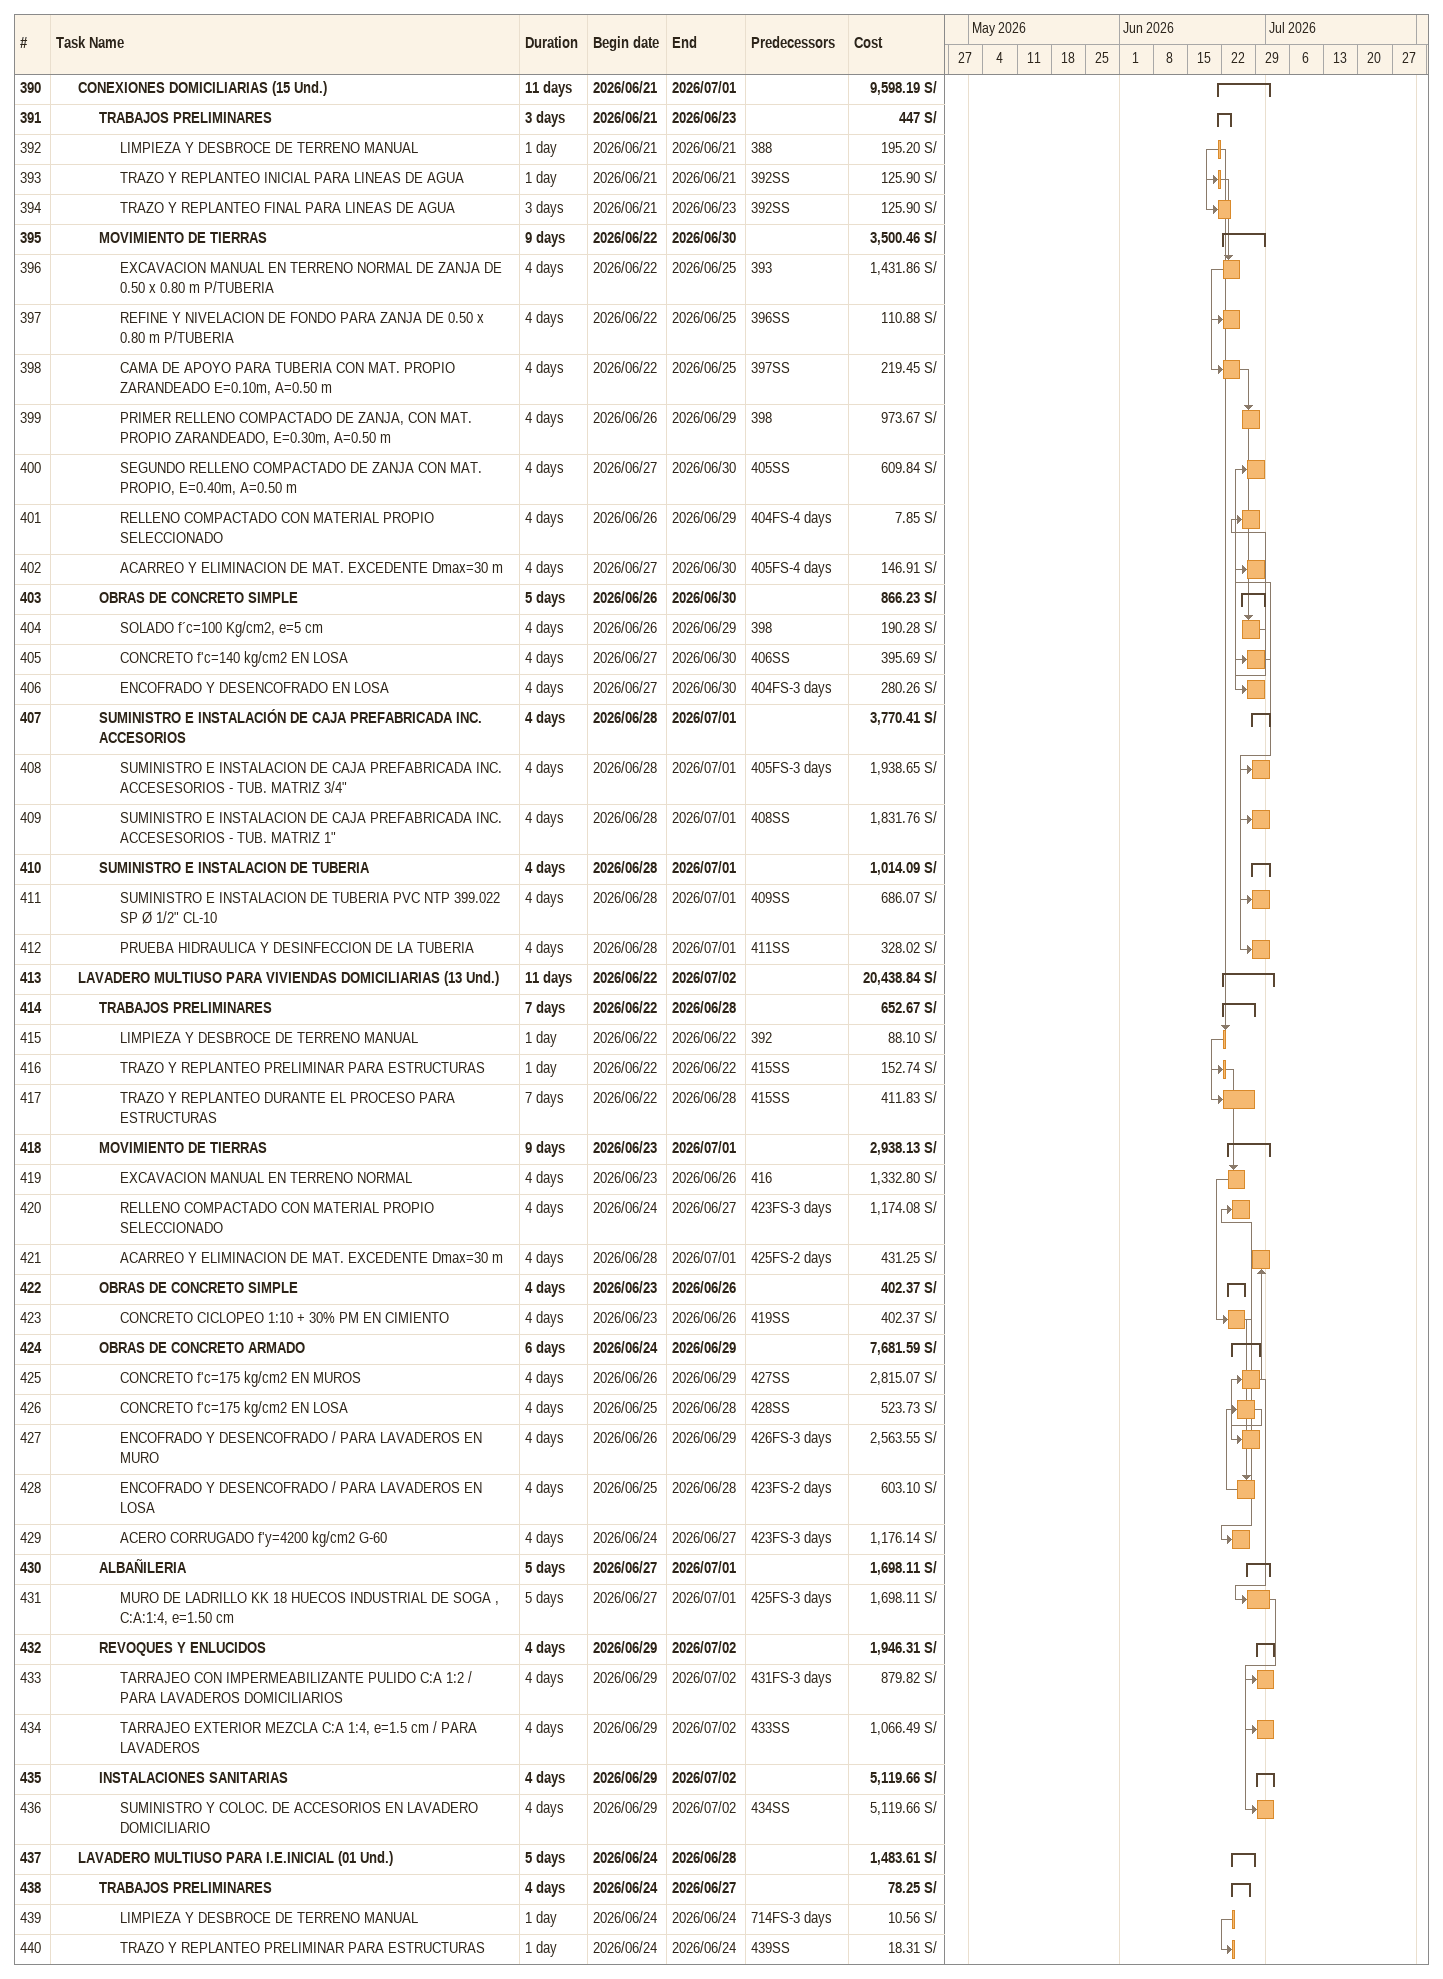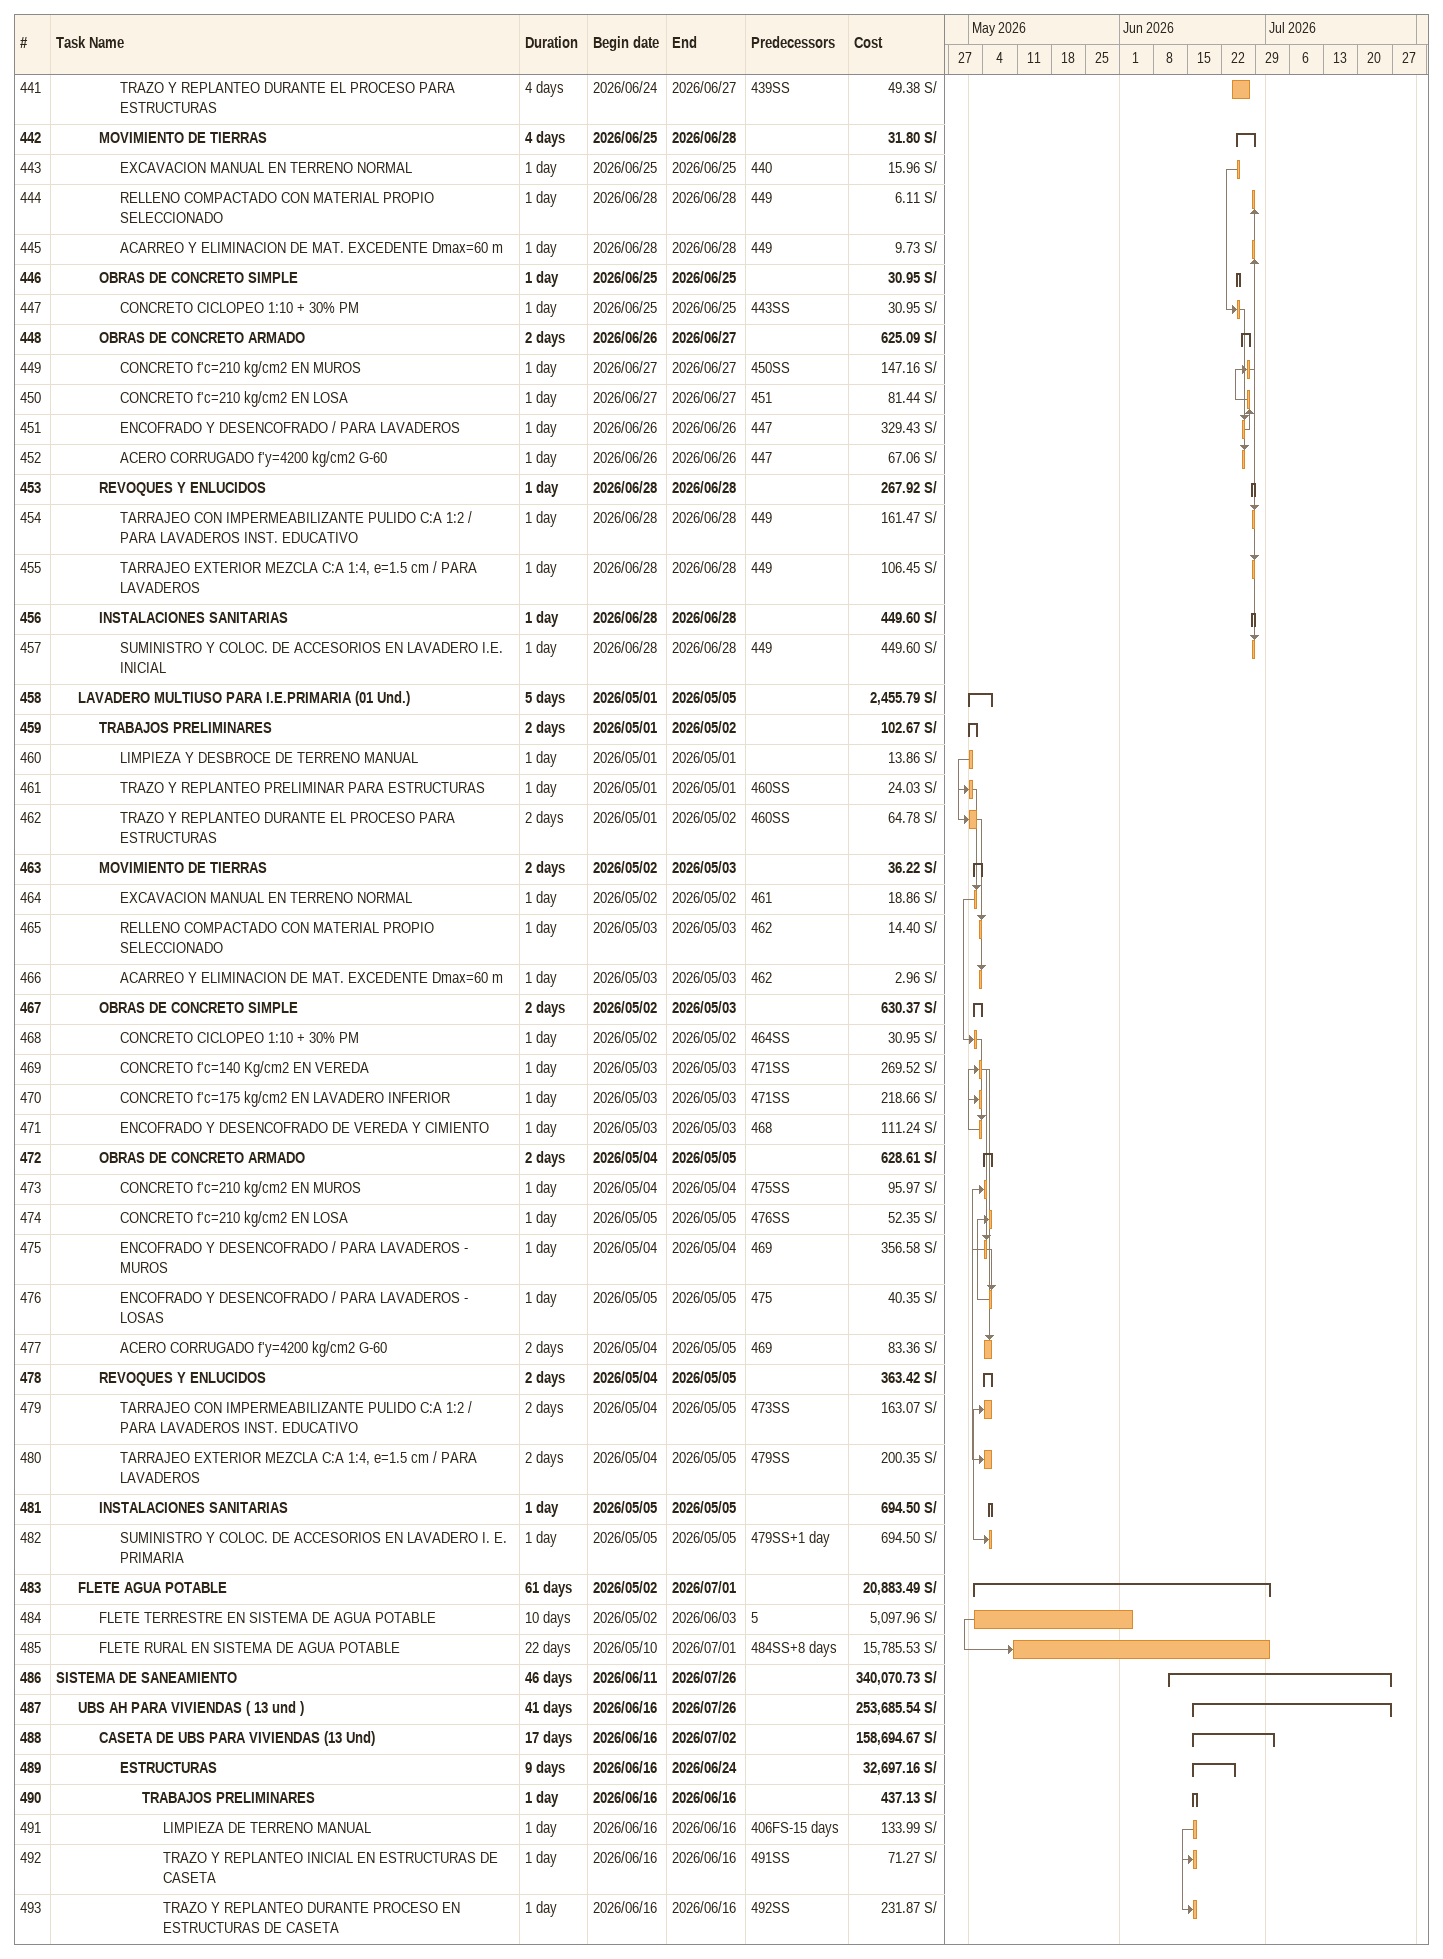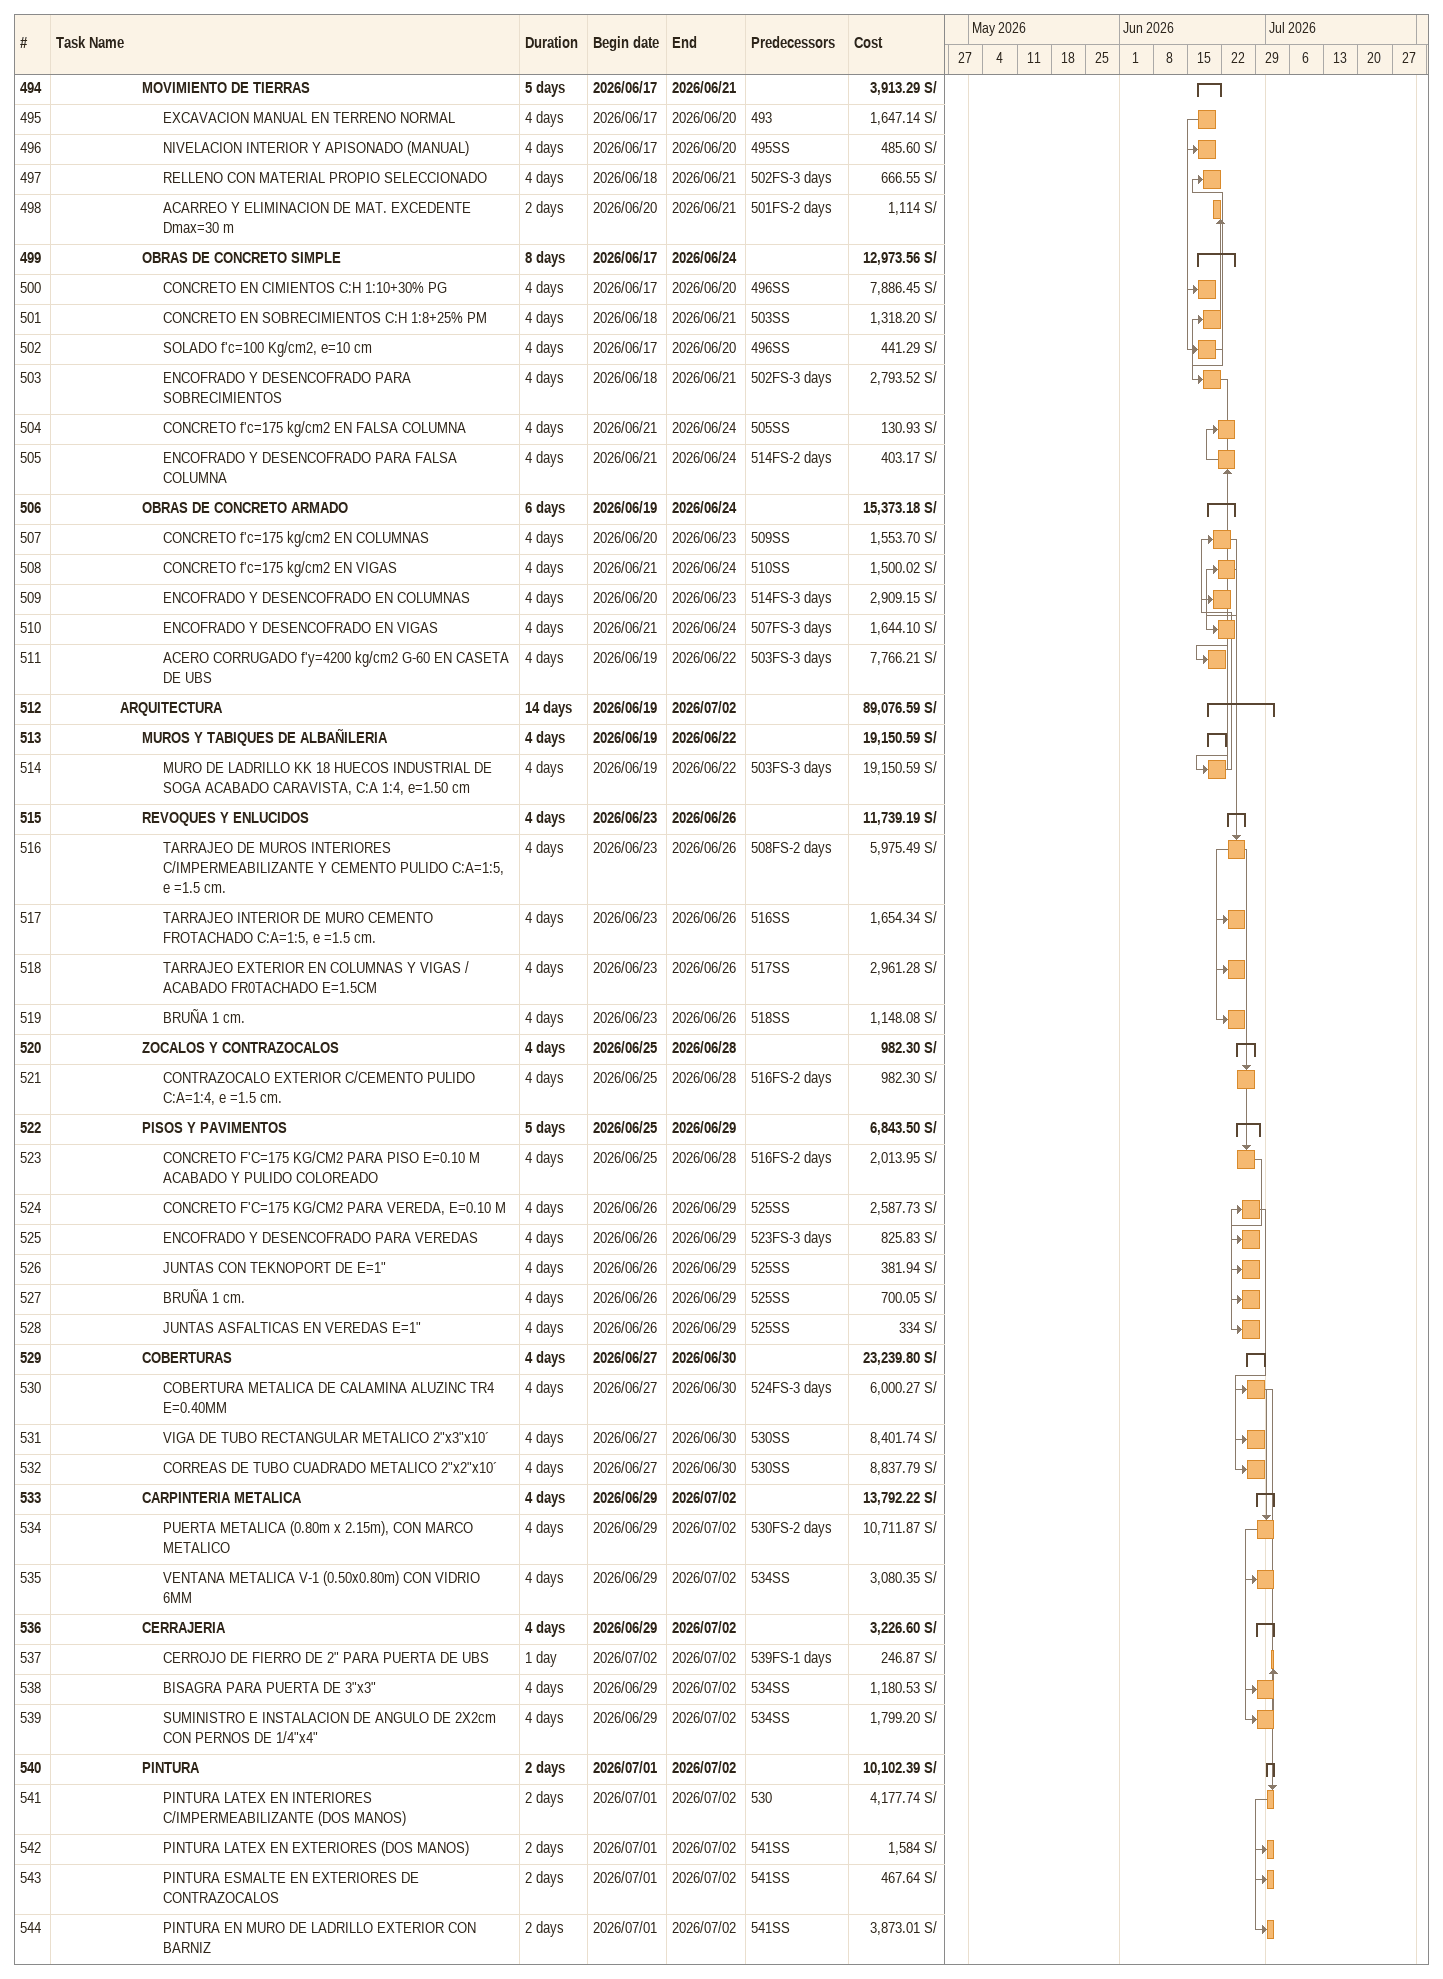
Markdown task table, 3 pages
| ID | Level | Task | Duration | Start | Finish | Predecessors | Cost (S/) |
|---|---|---|---|---|---|---|---|
| 390 | 2 | **CONEXIONES DOMICILIARIAS (15 Und.)** | 11d | 2026-06-21 | 2026-07-01 |  | 9598.19 |
| 391 | 3 | **TRABAJOS PRELIMINARES** | 3d | 2026-06-21 | 2026-06-23 |  | 447 |
| 392 | 4 | LIMPIEZA Y DESBROCE DE TERRENO MANUAL | 1d | 2026-06-21 | 2026-06-21 | 388 | 195.20 |
| 393 | 4 | TRAZO Y REPLANTEO INICIAL PARA LINEAS DE AGUA | 1d | 2026-06-21 | 2026-06-21 | 392SS | 125.90 |
| 394 | 4 | TRAZO Y REPLANTEO FINAL PARA LINEAS DE AGUA | 3d | 2026-06-21 | 2026-06-23 | 392SS | 125.90 |
| 395 | 3 | **MOVIMIENTO DE TIERRAS** | 9d | 2026-06-22 | 2026-06-30 |  | 3500.46 |
| 396 | 4 | EXCAVACION MANUAL EN TERRENO NORMAL DE ZANJA DE 0.50 x 0.80 m P/TUBERIA | 4d | 2026-06-22 | 2026-06-25 | 393 | 1431.86 |
| 397 | 4 | REFINE Y NIVELACION DE FONDO PARA ZANJA DE 0.50 x 0.80 m P/TUBERIA | 4d | 2026-06-22 | 2026-06-25 | 396SS | 110.88 |
| 398 | 4 | CAMA DE APOYO PARA TUBERIA CON MAT. PROPIO ZARANDEADO E=0.10m, A=0.50 m | 4d | 2026-06-22 | 2026-06-25 | 397SS | 219.45 |
| 399 | 4 | PRIMER RELLENO COMPACTADO DE ZANJA, CON MAT. PROPIO ZARANDEADO, E=0.30m, A=0.50 m | 4d | 2026-06-26 | 2026-06-29 | 398 | 973.67 |
| 400 | 4 | SEGUNDO RELLENO COMPACTADO DE ZANJA CON MAT. PROPIO, E=0.40m, A=0.50 m | 4d | 2026-06-27 | 2026-06-30 | 405SS | 609.84 |
| 401 | 4 | RELLENO COMPACTADO CON MATERIAL PROPIO SELECCIONADO | 4d | 2026-06-26 | 2026-06-29 | 404FS-4d | 7.85 |
| 402 | 4 | ACARREO Y ELIMINACION DE MAT. EXCEDENTE Dmax=30 m | 4d | 2026-06-27 | 2026-06-30 | 405FS-4d | 146.91 |
| 403 | 3 | **OBRAS DE CONCRETO SIMPLE** | 5d | 2026-06-26 | 2026-06-30 |  | 866.23 |
| 404 | 4 | SOLADO f´c=100 Kg/cm2, e=5 cm | 4d | 2026-06-26 | 2026-06-29 | 398 | 190.28 |
| 405 | 4 | CONCRETO f'c=140 kg/cm2 EN LOSA | 4d | 2026-06-27 | 2026-06-30 | 406SS | 395.69 |
| 406 | 4 | ENCOFRADO Y DESENCOFRADO EN LOSA | 4d | 2026-06-27 | 2026-06-30 | 404FS-3d | 280.26 |
| 407 | 3 | **SUMINISTRO E INSTALACIÓN DE CAJA PREFABRICADA INC. ACCESORIOS** | 4d | 2026-06-28 | 2026-07-01 |  | 3770.41 |
| 408 | 4 | SUMINISTRO E INSTALACION DE CAJA PREFABRICADA INC. ACCESESORIOS - TUB. MATRIZ 3/4" | 4d | 2026-06-28 | 2026-07-01 | 405FS-3d | 1938.65 |
| 409 | 4 | SUMINISTRO E INSTALACION DE CAJA PREFABRICADA INC. ACCESESORIOS - TUB. MATRIZ 1" | 4d | 2026-06-28 | 2026-07-01 | 408SS | 1831.76 |
| 410 | 3 | **SUMINISTRO E INSTALACION DE TUBERIA** | 4d | 2026-06-28 | 2026-07-01 |  | 1014.09 |
| 411 | 4 | SUMINISTRO E INSTALACION DE TUBERIA PVC NTP 399.022 SP Ø 1/2" CL-10 | 4d | 2026-06-28 | 2026-07-01 | 409SS | 686.07 |
| 412 | 4 | PRUEBA HIDRAULICA Y DESINFECCION DE LA TUBERIA | 4d | 2026-06-28 | 2026-07-01 | 411SS | 328.02 |
| 413 | 2 | **LAVADERO MULTIUSO PARA VIVIENDAS DOMICILIARIAS (13 Und.)** | 11d | 2026-06-22 | 2026-07-02 |  | 20438.84 |
| 414 | 3 | **TRABAJOS PRELIMINARES** | 7d | 2026-06-22 | 2026-06-28 |  | 652.67 |
| 415 | 4 | LIMPIEZA Y DESBROCE DE TERRENO MANUAL | 1d | 2026-06-22 | 2026-06-22 | 392 | 88.10 |
| 416 | 4 | TRAZO Y REPLANTEO PRELIMINAR PARA ESTRUCTURAS | 1d | 2026-06-22 | 2026-06-22 | 415SS | 152.74 |
| 417 | 4 | TRAZO Y REPLANTEO DURANTE EL PROCESO PARA ESTRUCTURAS | 7d | 2026-06-22 | 2026-06-28 | 415SS | 411.83 |
| 418 | 3 | **MOVIMIENTO DE TIERRAS** | 9d | 2026-06-23 | 2026-07-01 |  | 2938.13 |
| 419 | 4 | EXCAVACION MANUAL EN TERRENO NORMAL | 4d | 2026-06-23 | 2026-06-26 | 416 | 1332.80 |
| 420 | 4 | RELLENO COMPACTADO CON MATERIAL PROPIO SELECCIONADO | 4d | 2026-06-24 | 2026-06-27 | 423FS-3d | 1174.08 |
| 421 | 4 | ACARREO Y ELIMINACION DE MAT. EXCEDENTE Dmax=30 m | 4d | 2026-06-28 | 2026-07-01 | 425FS-2d | 431.25 |
| 422 | 3 | **OBRAS DE CONCRETO SIMPLE** | 4d | 2026-06-23 | 2026-06-26 |  | 402.37 |
| 423 | 4 | CONCRETO CICLOPEO 1:10 + 30% PM EN CIMIENTO | 4d | 2026-06-23 | 2026-06-26 | 419SS | 402.37 |
| 424 | 3 | **OBRAS DE CONCRETO ARMADO** | 6d | 2026-06-24 | 2026-06-29 |  | 7681.59 |
| 425 | 4 | CONCRETO f'c=175 kg/cm2 EN MUROS | 4d | 2026-06-26 | 2026-06-29 | 427SS | 2815.07 |
| 426 | 4 | CONCRETO f'c=175 kg/cm2 EN LOSA | 4d | 2026-06-25 | 2026-06-28 | 428SS | 523.73 |
| 427 | 4 | ENCOFRADO Y DESENCOFRADO / PARA LAVADEROS EN MURO | 4d | 2026-06-26 | 2026-06-29 | 426FS-3d | 2563.55 |
| 428 | 4 | ENCOFRADO Y DESENCOFRADO / PARA LAVADEROS EN LOSA | 4d | 2026-06-25 | 2026-06-28 | 423FS-2d | 603.10 |
| 429 | 4 | ACERO CORRUGADO f'y=4200 kg/cm2 G-60 | 4d | 2026-06-24 | 2026-06-27 | 423FS-3d | 1176.14 |
| 430 | 3 | **ALBAÑILERIA** | 5d | 2026-06-27 | 2026-07-01 |  | 1698.11 |
| 431 | 4 | MURO DE LADRILLO KK 18 HUECOS INDUSTRIAL DE SOGA , C:A:1:4, e=1.50 cm | 5d | 2026-06-27 | 2026-07-01 | 425FS-3d | 1698.11 |
| 432 | 3 | **REVOQUES Y ENLUCIDOS** | 4d | 2026-06-29 | 2026-07-02 |  | 1946.31 |
| 433 | 4 | TARRAJEO CON IMPERMEABILIZANTE PULIDO C:A 1:2 / PARA LAVADEROS DOMICILIARIOS | 4d | 2026-06-29 | 2026-07-02 | 431FS-3d | 879.82 |
| 434 | 4 | TARRAJEO EXTERIOR MEZCLA C:A 1:4, e=1.5 cm / PARA LAVADEROS | 4d | 2026-06-29 | 2026-07-02 | 433SS | 1066.49 |
| 435 | 3 | **INSTALACIONES SANITARIAS** | 4d | 2026-06-29 | 2026-07-02 |  | 5119.66 |
| 436 | 4 | SUMINISTRO Y COLOC. DE ACCESORIOS EN LAVADERO DOMICILIARIO | 4d | 2026-06-29 | 2026-07-02 | 434SS | 5119.66 |
| 437 | 2 | **LAVADERO MULTIUSO PARA I.E.INICIAL (01 Und.)** | 5d | 2026-06-24 | 2026-06-28 |  | 1483.61 |
| 438 | 3 | **TRABAJOS PRELIMINARES** | 4d | 2026-06-24 | 2026-06-27 |  | 78.25 |
| 439 | 4 | LIMPIEZA Y DESBROCE DE TERRENO MANUAL | 1d | 2026-06-24 | 2026-06-24 | 714FS-3d | 10.56 |
| 440 | 4 | TRAZO Y REPLANTEO PRELIMINAR PARA ESTRUCTURAS | 1d | 2026-06-24 | 2026-06-24 | 439SS | 18.31 |
| 441 | 4 | TRAZO Y REPLANTEO DURANTE EL PROCESO PARA ESTRUCTURAS | 4d | 2026-06-24 | 2026-06-27 | 439SS | 49.38 |
| 442 | 3 | **MOVIMIENTO DE TIERRAS** | 4d | 2026-06-25 | 2026-06-28 |  | 31.80 |
| 443 | 4 | EXCAVACION MANUAL EN TERRENO NORMAL | 1d | 2026-06-25 | 2026-06-25 | 440 | 15.96 |
| 444 | 4 | RELLENO COMPACTADO CON MATERIAL PROPIO SELECCIONADO | 1d | 2026-06-28 | 2026-06-28 | 449 | 6.11 |
| 445 | 4 | ACARREO Y ELIMINACION DE MAT. EXCEDENTE Dmax=60 m | 1d | 2026-06-28 | 2026-06-28 | 449 | 9.73 |
| 446 | 3 | **OBRAS DE CONCRETO SIMPLE** | 1d | 2026-06-25 | 2026-06-25 |  | 30.95 |
| 447 | 4 | CONCRETO CICLOPEO 1:10 + 30% PM | 1d | 2026-06-25 | 2026-06-25 | 443SS | 30.95 |
| 448 | 3 | **OBRAS DE CONCRETO ARMADO** | 2d | 2026-06-26 | 2026-06-27 |  | 625.09 |
| 449 | 4 | CONCRETO f'c=210 kg/cm2 EN MUROS | 1d | 2026-06-27 | 2026-06-27 | 450SS | 147.16 |
| 450 | 4 | CONCRETO f'c=210 kg/cm2 EN LOSA | 1d | 2026-06-27 | 2026-06-27 | 451 | 81.44 |
| 451 | 4 | ENCOFRADO Y DESENCOFRADO / PARA LAVADEROS | 1d | 2026-06-26 | 2026-06-26 | 447 | 329.43 |
| 452 | 4 | ACERO CORRUGADO f'y=4200 kg/cm2 G-60 | 1d | 2026-06-26 | 2026-06-26 | 447 | 67.06 |
| 453 | 3 | **REVOQUES Y ENLUCIDOS** | 1d | 2026-06-28 | 2026-06-28 |  | 267.92 |
| 454 | 4 | TARRAJEO CON IMPERMEABILIZANTE PULIDO C:A 1:2 / PARA LAVADEROS INST. EDUCATIVO | 1d | 2026-06-28 | 2026-06-28 | 449 | 161.47 |
| 455 | 4 | TARRAJEO EXTERIOR MEZCLA C:A 1:4, e=1.5 cm / PARA LAVADEROS | 1d | 2026-06-28 | 2026-06-28 | 449 | 106.45 |
| 456 | 3 | **INSTALACIONES SANITARIAS** | 1d | 2026-06-28 | 2026-06-28 |  | 449.60 |
| 457 | 4 | SUMINISTRO Y COLOC. DE ACCESORIOS EN LAVADERO I.E. INICIAL | 1d | 2026-06-28 | 2026-06-28 | 449 | 449.60 |
| 458 | 2 | **LAVADERO MULTIUSO PARA I.E.PRIMARIA (01 Und.)** | 5d | 2026-05-01 | 2026-05-05 |  | 2455.79 |
| 459 | 3 | **TRABAJOS PRELIMINARES** | 2d | 2026-05-01 | 2026-05-02 |  | 102.67 |
| 460 | 4 | LIMPIEZA Y DESBROCE DE TERRENO MANUAL | 1d | 2026-05-01 | 2026-05-01 |  | 13.86 |
| 461 | 4 | TRAZO Y REPLANTEO PRELIMINAR PARA ESTRUCTURAS | 1d | 2026-05-01 | 2026-05-01 | 460SS | 24.03 |
| 462 | 4 | TRAZO Y REPLANTEO DURANTE EL PROCESO PARA ESTRUCTURAS | 2d | 2026-05-01 | 2026-05-02 | 460SS | 64.78 |
| 463 | 3 | **MOVIMIENTO DE TIERRAS** | 2d | 2026-05-02 | 2026-05-03 |  | 36.22 |
| 464 | 4 | EXCAVACION MANUAL EN TERRENO NORMAL | 1d | 2026-05-02 | 2026-05-02 | 461 | 18.86 |
| 465 | 4 | RELLENO COMPACTADO CON MATERIAL PROPIO SELECCIONADO | 1d | 2026-05-03 | 2026-05-03 | 462 | 14.40 |
| 466 | 4 | ACARREO Y ELIMINACION DE MAT. EXCEDENTE Dmax=60 m | 1d | 2026-05-03 | 2026-05-03 | 462 | 2.96 |
| 467 | 3 | **OBRAS DE CONCRETO SIMPLE** | 2d | 2026-05-02 | 2026-05-03 |  | 630.37 |
| 468 | 4 | CONCRETO CICLOPEO 1:10 + 30% PM | 1d | 2026-05-02 | 2026-05-02 | 464SS | 30.95 |
| 469 | 4 | CONCRETO f'c=140 Kg/cm2 EN VEREDA | 1d | 2026-05-03 | 2026-05-03 | 471SS | 269.52 |
| 470 | 4 | CONCRETO f'c=175 kg/cm2 EN LAVADERO INFERIOR | 1d | 2026-05-03 | 2026-05-03 | 471SS | 218.66 |
| 471 | 4 | ENCOFRADO Y DESENCOFRADO DE VEREDA Y CIMIENTO | 1d | 2026-05-03 | 2026-05-03 | 468 | 111.24 |
| 472 | 3 | **OBRAS DE CONCRETO ARMADO** | 2d | 2026-05-04 | 2026-05-05 |  | 628.61 |
| 473 | 4 | CONCRETO f'c=210 kg/cm2 EN MUROS | 1d | 2026-05-04 | 2026-05-04 | 475SS | 95.97 |
| 474 | 4 | CONCRETO f'c=210 kg/cm2 EN LOSA | 1d | 2026-05-05 | 2026-05-05 | 476SS | 52.35 |
| 475 | 4 | ENCOFRADO Y DESENCOFRADO / PARA LAVADEROS - MUROS | 1d | 2026-05-04 | 2026-05-04 | 469 | 356.58 |
| 476 | 4 | ENCOFRADO Y DESENCOFRADO / PARA LAVADEROS - LOSAS | 1d | 2026-05-05 | 2026-05-05 | 475 | 40.35 |
| 477 | 4 | ACERO CORRUGADO f'y=4200 kg/cm2 G-60 | 2d | 2026-05-04 | 2026-05-05 | 469 | 83.36 |
| 478 | 3 | **REVOQUES Y ENLUCIDOS** | 2d | 2026-05-04 | 2026-05-05 |  | 363.42 |
| 479 | 4 | TARRAJEO CON IMPERMEABILIZANTE PULIDO C:A 1:2 / PARA LAVADEROS INST. EDUCATIVO | 2d | 2026-05-04 | 2026-05-05 | 473SS | 163.07 |
| 480 | 4 | TARRAJEO EXTERIOR MEZCLA C:A 1:4, e=1.5 cm / PARA LAVADEROS | 2d | 2026-05-04 | 2026-05-05 | 479SS | 200.35 |
| 481 | 3 | **INSTALACIONES SANITARIAS** | 1d | 2026-05-05 | 2026-05-05 |  | 694.50 |
| 482 | 4 | SUMINISTRO Y COLOC. DE ACCESORIOS EN LAVADERO I. E. PRIMARIA | 1d | 2026-05-05 | 2026-05-05 | 479SS+1d | 694.50 |
| 483 | 2 | **FLETE AGUA POTABLE** | 61d | 2026-05-02 | 2026-07-01 |  | 20883.49 |
| 484 | 3 | FLETE TERRESTRE EN SISTEMA DE AGUA POTABLE | 10d | 2026-05-02 | 2026-06-03 | 5 | 5097.96 |
| 485 | 3 | FLETE RURAL EN SISTEMA DE AGUA POTABLE | 22d | 2026-05-10 | 2026-07-01 | 484SS+8d | 15785.53 |
| 486 | 1 | **SISTEMA DE SANEAMIENTO** | 46d | 2026-06-11 | 2026-07-26 |  | 340070.73 |
| 487 | 2 | **UBS AH PARA VIVIENDAS ( 13 und )** | 41d | 2026-06-16 | 2026-07-26 |  | 253685.54 |
| 488 | 3 | **CASETA DE UBS PARA VIVIENDAS (13 Und)** | 17d | 2026-06-16 | 2026-07-02 |  | 158694.67 |
| 489 | 4 | **ESTRUCTURAS** | 9d | 2026-06-16 | 2026-06-24 |  | 32697.16 |
| 490 | 5 | **TRABAJOS PRELIMINARES** | 1d | 2026-06-16 | 2026-06-16 |  | 437.13 |
| 491 | 6 | LIMPIEZA DE TERRENO MANUAL | 1d | 2026-06-16 | 2026-06-16 | 406FS-15d | 133.99 |
| 492 | 6 | TRAZO Y REPLANTEO INICIAL EN ESTRUCTURAS DE CASETA | 1d | 2026-06-16 | 2026-06-16 | 491SS | 71.27 |
| 493 | 6 | TRAZO Y REPLANTEO DURANTE PROCESO EN ESTRUCTURAS DE CASETA | 1d | 2026-06-16 | 2026-06-16 | 492SS | 231.87 |
| 494 | 5 | **MOVIMIENTO DE TIERRAS** | 5d | 2026-06-17 | 2026-06-21 |  | 3913.29 |
| 495 | 6 | EXCAVACION MANUAL EN TERRENO NORMAL | 4d | 2026-06-17 | 2026-06-20 | 493 | 1647.14 |
| 496 | 6 | NIVELACION INTERIOR Y APISONADO (MANUAL) | 4d | 2026-06-17 | 2026-06-20 | 495SS | 485.60 |
| 497 | 6 | RELLENO CON MATERIAL PROPIO SELECCIONADO | 4d | 2026-06-18 | 2026-06-21 | 502FS-3d | 666.55 |
| 498 | 6 | ACARREO Y ELIMINACION DE MAT. EXCEDENTE Dmax=30 m | 2d | 2026-06-20 | 2026-06-21 | 501FS-2d | 1114 |
| 499 | 5 | **OBRAS DE CONCRETO SIMPLE** | 8d | 2026-06-17 | 2026-06-24 |  | 12973.56 |
| 500 | 6 | CONCRETO EN CIMIENTOS C:H 1:10+30% PG | 4d | 2026-06-17 | 2026-06-20 | 496SS | 7886.45 |
| 501 | 6 | CONCRETO EN SOBRECIMIENTOS C:H 1:8+25% PM | 4d | 2026-06-18 | 2026-06-21 | 503SS | 1318.20 |
| 502 | 6 | SOLADO f'c=100 Kg/cm2, e=10 cm | 4d | 2026-06-17 | 2026-06-20 | 496SS | 441.29 |
| 503 | 6 | ENCOFRADO Y DESENCOFRADO PARA SOBRECIMIENTOS | 4d | 2026-06-18 | 2026-06-21 | 502FS-3d | 2793.52 |
| 504 | 6 | CONCRETO f'c=175 kg/cm2 EN FALSA COLUMNA | 4d | 2026-06-21 | 2026-06-24 | 505SS | 130.93 |
| 505 | 6 | ENCOFRADO Y DESENCOFRADO PARA FALSA COLUMNA | 4d | 2026-06-21 | 2026-06-24 | 514FS-2d | 403.17 |
| 506 | 5 | **OBRAS DE CONCRETO ARMADO** | 6d | 2026-06-19 | 2026-06-24 |  | 15373.18 |
| 507 | 6 | CONCRETO f'c=175 kg/cm2 EN COLUMNAS | 4d | 2026-06-20 | 2026-06-23 | 509SS | 1553.70 |
| 508 | 6 | CONCRETO f'c=175 kg/cm2 EN VIGAS | 4d | 2026-06-21 | 2026-06-24 | 510SS | 1500.02 |
| 509 | 6 | ENCOFRADO Y DESENCOFRADO EN COLUMNAS | 4d | 2026-06-20 | 2026-06-23 | 514FS-3d | 2909.15 |
| 510 | 6 | ENCOFRADO Y DESENCOFRADO EN VIGAS | 4d | 2026-06-21 | 2026-06-24 | 507FS-3d | 1644.10 |
| 511 | 6 | ACERO CORRUGADO f'y=4200 kg/cm2 G-60 EN CASETA DE UBS | 4d | 2026-06-19 | 2026-06-22 | 503FS-3d | 7766.21 |
| 512 | 4 | **ARQUITECTURA** | 14d | 2026-06-19 | 2026-07-02 |  | 89076.59 |
| 513 | 5 | **MUROS Y TABIQUES DE ALBAÑILERIA** | 4d | 2026-06-19 | 2026-06-22 |  | 19150.59 |
| 514 | 6 | MURO DE LADRILLO KK 18 HUECOS INDUSTRIAL DE SOGA ACABADO CARAVISTA, C:A 1:4, e=1.50 cm | 4d | 2026-06-19 | 2026-06-22 | 503FS-3d | 19150.59 |
| 515 | 5 | **REVOQUES Y ENLUCIDOS** | 4d | 2026-06-23 | 2026-06-26 |  | 11739.19 |
| 516 | 6 | TARRAJEO DE MUROS INTERIORES C/IMPERMEABILIZANTE Y CEMENTO PULIDO C:A=1:5, e =1.5 cm. | 4d | 2026-06-23 | 2026-06-26 | 508FS-2d | 5975.49 |
| 517 | 6 | TARRAJEO INTERIOR DE MURO CEMENTO FROTACHADO C:A=1:5, e =1.5 cm. | 4d | 2026-06-23 | 2026-06-26 | 516SS | 1654.34 |
| 518 | 6 | TARRAJEO EXTERIOR EN COLUMNAS Y VIGAS / ACABADO FR0TACHADO E=1.5CM | 4d | 2026-06-23 | 2026-06-26 | 517SS | 2961.28 |
| 519 | 6 | BRUÑA 1 cm. | 4d | 2026-06-23 | 2026-06-26 | 518SS | 1148.08 |
| 520 | 5 | **ZOCALOS Y CONTRAZOCALOS** | 4d | 2026-06-25 | 2026-06-28 |  | 982.30 |
| 521 | 6 | CONTRAZOCALO EXTERIOR C/CEMENTO PULIDO C:A=1:4, e =1.5 cm. | 4d | 2026-06-25 | 2026-06-28 | 516FS-2d | 982.30 |
| 522 | 5 | **PISOS Y PAVIMENTOS** | 5d | 2026-06-25 | 2026-06-29 |  | 6843.50 |
| 523 | 6 | CONCRETO F'C=175 KG/CM2 PARA PISO E=0.10 M ACABADO Y PULIDO COLOREADO | 4d | 2026-06-25 | 2026-06-28 | 516FS-2d | 2013.95 |
| 524 | 6 | CONCRETO F'C=175 KG/CM2 PARA VEREDA, E=0.10 M | 4d | 2026-06-26 | 2026-06-29 | 525SS | 2587.73 |
| 525 | 6 | ENCOFRADO Y DESENCOFRADO PARA VEREDAS | 4d | 2026-06-26 | 2026-06-29 | 523FS-3d | 825.83 |
| 526 | 6 | JUNTAS CON TEKNOPORT DE E=1" | 4d | 2026-06-26 | 2026-06-29 | 525SS | 381.94 |
| 527 | 6 | BRUÑA 1 cm. | 4d | 2026-06-26 | 2026-06-29 | 525SS | 700.05 |
| 528 | 6 | JUNTAS ASFALTICAS EN VEREDAS E=1" | 4d | 2026-06-26 | 2026-06-29 | 525SS | 334 |
| 529 | 5 | **COBERTURAS** | 4d | 2026-06-27 | 2026-06-30 |  | 23239.80 |
| 530 | 6 | COBERTURA METALICA DE CALAMINA ALUZINC TR4 E=0.40MM | 4d | 2026-06-27 | 2026-06-30 | 524FS-3d | 6000.27 |
| 531 | 6 | VIGA DE TUBO RECTANGULAR METALICO 2"x3"x10´ | 4d | 2026-06-27 | 2026-06-30 | 530SS | 8401.74 |
| 532 | 6 | CORREAS DE TUBO CUADRADO METALICO 2"x2"x10´ | 4d | 2026-06-27 | 2026-06-30 | 530SS | 8837.79 |
| 533 | 5 | **CARPINTERIA METALICA** | 4d | 2026-06-29 | 2026-07-02 |  | 13792.22 |
| 534 | 6 | PUERTA METALICA (0.80m x 2.15m), CON MARCO METALICO | 4d | 2026-06-29 | 2026-07-02 | 530FS-2d | 10711.87 |
| 535 | 6 | VENTANA METALICA V-1 (0.50x0.80m) CON VIDRIO 6MM | 4d | 2026-06-29 | 2026-07-02 | 534SS | 3080.35 |
| 536 | 5 | **CERRAJERIA** | 4d | 2026-06-29 | 2026-07-02 |  | 3226.60 |
| 537 | 6 | CERROJO DE FIERRO DE 2" PARA PUERTA DE UBS | 1d | 2026-07-02 | 2026-07-02 | 539FS-1d | 246.87 |
| 538 | 6 | BISAGRA PARA PUERTA DE 3"x3" | 4d | 2026-06-29 | 2026-07-02 | 534SS | 1180.53 |
| 539 | 6 | SUMINISTRO E INSTALACION DE ANGULO DE 2X2cm CON PERNOS DE 1/4"x4" | 4d | 2026-06-29 | 2026-07-02 | 534SS | 1799.20 |
| 540 | 5 | **PINTURA** | 2d | 2026-07-01 | 2026-07-02 |  | 10102.39 |
| 541 | 6 | PINTURA LATEX EN INTERIORES C/IMPERMEABILIZANTE (DOS MANOS) | 2d | 2026-07-01 | 2026-07-02 | 530 | 4177.74 |
| 542 | 6 | PINTURA LATEX EN EXTERIORES (DOS MANOS) | 2d | 2026-07-01 | 2026-07-02 | 541SS | 1584 |
| 543 | 6 | PINTURA ESMALTE EN EXTERIORES DE CONTRAZOCALOS | 2d | 2026-07-01 | 2026-07-02 | 541SS | 467.64 |
| 544 | 6 | PINTURA EN MURO DE LADRILLO EXTERIOR CON BARNIZ | 2d | 2026-07-01 | 2026-07-02 | 541SS | 3873.01 |
